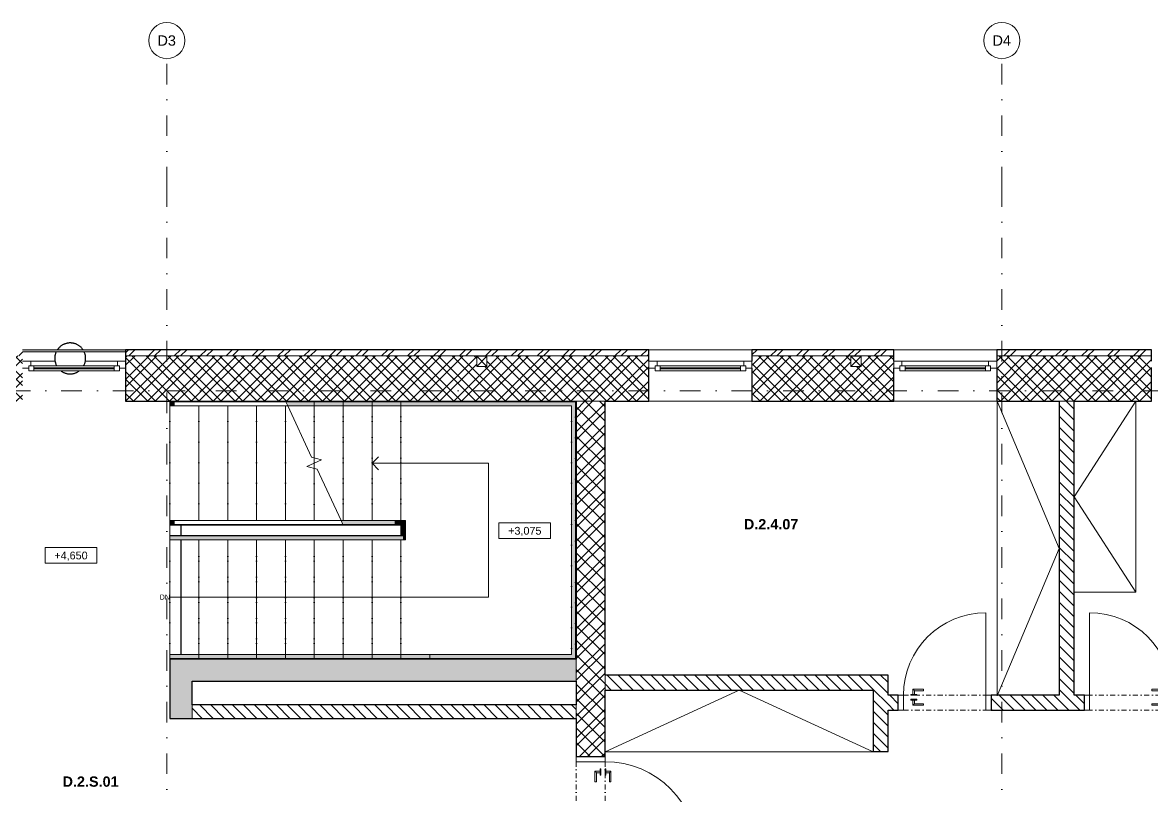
# Model space of a CAD drawing. Header units: millimetres. Extents: x -8379 to 45022, y 54514 to 72403.
# Drawn here: x 6848 to 17798, y 64908 to 72403 of the extents above; entities that cross this region are included whole.
import ezdxf

# ---------------------------------------------------------------- set-up
doc = ezdxf.new("R2010")
doc.units = ezdxf.units.MM
for name, pattern in [('UDL_2NP_D$0$HA_DashDot_10mm-S3mm', [500, 200, -150, 0, -150]), ('UDL_2NP_D$0$HA_DashDot_2_2mm-S0_6mm', [110, 50, -30, 0, -30]), ('UDL_2NP_D$0$HA_DashDot_4mm-S1mm', [200, 100, -50, 0, -50])]:
    doc.linetypes.add(name, pattern=pattern)
for name, color, linetype, lineweight in [('UDL_2NP_D$0$A-AREA-____-IDEN', 252, 'Continuous', 9), ('UDL_2NP_D$0$A-AREA-____-OTLN', 252, 'Continuous', 5), ('UDL_2NP_D$0$A-DOOR-____-MCUT', 252, 'UDL_2NP_D$0$HA_DashDot_2_2mm-S0_6mm', 9), ('UDL_2NP_D$0$A-DOOR-____-OTLN', 252, 'Continuous', 9), ('UDL_2NP_D$0$A-DOOR-FRAM-MCUT', 252, 'Continuous', 9), ('UDL_2NP_D$0$A-FLOR-____-OTLN', 252, 'Continuous', 9), ('UDL_2NP_D$0$A-FLOR-HRAL-MBND', 252, 'UDL_2NP_D$0$HA_DashDot_4mm-S1mm', 9), ('UDL_2NP_D$0$A-FLOR-HRAL-OTLN', 252, 'Continuous', 9), ('UDL_2NP_D$0$A-GENM-____-OTLN', 252, 'Continuous', 9), ('UDL_2NP_D$0$A-GLAZ-____-MCUT', 252, 'Continuous', 5), ('UDL_2NP_D$0$A-GLAZ-____-OTLN', 252, 'Continuous', 5), ('UDL_2NP_D$0$A-WALL-____-MCUT', 252, 'Continuous', 9), ('UDL_2NP_D$0$A-WALL-____-OTLN', 252, 'Continuous', 9), ('UDL_2NP_D$0$A-WALL-____-PATT', 252, 'Continuous', 25), ('UDL_2NP_D$0$G-____-____-DIMS', 252, 'Continuous', 5), ('UDL_2NP_D$0$I-FURN-____-OTLN', 252, 'Continuous', 9), ('UDL_2NP_D$0$I-WALL-____-MCUT', 252, 'Continuous', 25), ('UDL_2NP_D$0$I-WALL-____-OTLN', 252, 'Continuous', 9), ('UDL_2NP_D$0$M-HVAC-DUCT-OTLN', 252, 'Continuous', 9), ('UDL_2NP_D$0$S-GRID-____-IDEN', 252, 'Continuous', 9), ('UDL_2NP_D$0$S-GRID-____-OTLN', 252, 'Continuous', 5), ('UDL_2NP_D$0$S-STRS-____-IDEN', 252, 'Continuous', 5), ('UDL_2NP_D$0$S-STRS-____-MBND', 252, 'UDL_2NP_D$0$HA_DashDot_4mm-S1mm', 9), ('UDL_2NP_D$0$S-STRS-____-OTLN', 252, 'Continuous', 9)]:
    doc.layers.add(name, color=color, linetype=linetype, lineweight=lineweight)
doc.styles.add('UDL_2NP_D$0$Arial', font='arial.ttf', dxfattribs={"height": 50})
doc.styles.add('UDL_2NP_D$0$Arial_1', font='arial.ttf', dxfattribs={"height": 100})
doc.styles.add('UDL_2NP_D$0$Arial_2', font='arial.ttf', dxfattribs={"height": 75})
doc.styles.add('UDL_2NP_D$0$Arial_B', font='arialbd.ttf', dxfattribs={"height": 100})
pattern_1 = [(135, (0, 0), (-53.03301, -53.03301), [])]

# ---------------------------------------------------------------- blocks, each defined once
blk = doc.blocks.new('UDL_2NP_D$0$HA_DR_Single_Swing_Solid - In_900x2100-1513856-UDL_2NP-D')
at = {"layer": 'UDL_2NP_D$0$A-DOOR-____-MCUT'}
for p, q in [((-450, 140), (450, 140)), ((-450, -140), (450, -140))]:
    blk.add_line(p, q, dxfattribs=at)
at = {"layer": 'UDL_2NP_D$0$A-DOOR-____-OTLN', "lineweight": 5}
blk.add_line((450, 1040), (450, 140), dxfattribs=at)
at = {"layer": 'UDL_2NP_D$0$A-DOOR-____-OTLN'}
for p, q in [((-380, 148), (-320, 148)), ((-380, 148), (-380, 140)), ((-320, 140), (-380, 140)), ((-358, 197), (-358, 148)), ((-255, 197), (-358, 197)), ((-343, 148), (-343, 182)), ((-343, 182), (-255, 182)), ((-320, 140), (-320, 148)), ((-255, 197), (-255, 182)), ((-380, 100), (-320, 100)), ((-380, 100), (-380, 92)), ((-320, 92), (-380, 92)), ((-358, 92), (-358, 42)), ((-358, 42), (-255, 42)), ((-343, 57), (-343, 92)), ((-255, 57), (-343, 57)), ((-320, 92), (-320, 100)), ((-255, 57), (-255, 42))]:
    blk.add_line(p, q, dxfattribs=at)
at = {"layer": 'UDL_2NP_D$0$A-DOOR-____-OTLN', "lineweight": 5}
blk.add_arc((450, 140), 900, 90, 180, dxfattribs=at)
at = {"layer": 'UDL_2NP_D$0$A-DOOR-____-OTLN'}
for points in [[(-343, 182), (-343, 182), (-343, 183), (-343, 183), (-343, 183), (-344, 184), (-344, 184), (-345, 185), (-345, 185), (-346, 186), (-347, 187), (-347, 187), (-348, 188), (-348, 188), (-349, 189), (-349, 189), (-350, 190), (-350, 190), (-350, 190), (-351, 191), (-351, 191), (-352, 192), (-352, 192), (-353, 193), (-353, 193), (-354, 194), (-354, 194), (-355, 195), (-355, 195), (-356, 196), (-356, 196), (-357, 197), (-357, 197), (-357, 197), (-358, 197), (-358, 197)], [(-358, 42), (-358, 42), (-357, 43), (-357, 43), (-357, 43), (-356, 44), (-356, 44), (-355, 45), (-355, 45), (-354, 46), (-353, 47), (-353, 47), (-352, 48), (-352, 48), (-351, 49), (-351, 49), (-350, 50), (-350, 50), (-350, 50), (-349, 51), (-349, 51), (-348, 52), (-348, 52), (-347, 53), (-347, 53), (-346, 54), (-346, 54), (-345, 55), (-345, 55), (-344, 56), (-344, 56), (-343, 57), (-343, 57), (-343, 57), (-343, 57), (-343, 57)]]:
    blk.add_open_spline(points, degree=3, knots=[0, 0, 0, 0, 0.083333, 0.125, 0.166667, 0.208333, 0.229167, 0.25, 0.291667, 0.333333, 0.354167, 0.375, 0.395833, 0.416667, 0.4375, 0.458333, 0.479167, 0.5, 0.520833, 0.541667, 0.5625, 0.583333, 0.604167, 0.625, 0.645833, 0.666667, 0.6875, 0.708333, 0.75, 0.770833, 0.791667, 0.833333, 0.875, 0.916667, 1, 1, 1, 1], dxfattribs=at)
at = {"layer": 'UDL_2NP_D$0$A-DOOR-FRAM-MCUT'}
for p, q in [((-500, -140), (-500, 140)), ((-500, 140), (-450, 140)), ((-450, 140), (-450, -140)), ((450, 140), (500, 140)), ((450, -140), (450, 140)), ((500, 140), (500, -140)), ((-450, -140), (-500, -140)), ((500, -140), (450, -140))]:
    blk.add_line(p, q, dxfattribs=at)
blk = doc.blocks.new('UDL_2NP_D$0$HA_WD_SinglePanel - 1000x2400-1388438-UDL_2NP-D')
at = {"layer": 'UDL_2NP_D$0$A-GLAZ-____-MCUT'}
for p, q in [((-420, 170), (-500, 170)), ((-440, 75), (-440, 125)), ((-440, 125), (-390, 125)), ((-420, 125), (-420, 170)), ((-390, 125), (-390, 75)), ((390, 75), (390, 125)), ((390, 125), (440, 125)), ((500, 170), (420, 170)), ((420, 170), (420, 125)), ((440, 125), (440, 75)), ((-500, 100), (-440, 100)), ((-390, 75), (-440, 75)), ((390, 105), (-390, 105)), ((390, 95), (-390, 95)), ((440, 75), (390, 75)), ((440, 100), (500, 100))]:
    blk.add_line(p, q, dxfattribs=at)
at = {"layer": 'UDL_2NP_D$0$A-GLAZ-____-OTLN'}
for p, q in [((440, 125), (-440, 125)), ((-440, 75), (-440, 125)), ((-185, 170), (-420, 170)), ((390, 125), (-390, 125)), ((420, 170), (109, 170)), ((440, 125), (440, 75)), ((-440, 75), (440, 75)), ((390, 75), (-390, 75))]:
    blk.add_line(p, q, dxfattribs=at)
blk = doc.blocks.new('UDL_2NP_D$0$HA_WD_SinglePanel - 1000x1500-1388170-UDL_2NP-D')
at = {"layer": 'UDL_2NP_D$0$A-GLAZ-____-MCUT'}
for p, q in [((-500, 170), (-500, 100)), ((-420, 170), (-500, 170)), ((-440, 75), (-440, 125)), ((-440, 125), (-390, 125)), ((-420, 125), (-420, 170)), ((-390, 125), (-390, 75)), ((390, 75), (390, 125)), ((390, 125), (440, 125)), ((500, 170), (420, 170)), ((420, 170), (420, 125)), ((440, 125), (440, 75)), ((500, 100), (500, 170)), ((-500, 100), (-440, 100)), ((-390, 75), (-440, 75)), ((390, 105), (-390, 105)), ((390, 95), (-390, 95)), ((440, 75), (390, 75)), ((440, 100), (500, 100))]:
    blk.add_line(p, q, dxfattribs=at)
at = {"layer": 'UDL_2NP_D$0$A-GLAZ-____-OTLN'}
for p, q in [((440, 125), (-440, 125)), ((-440, 75), (-440, 125)), ((420, 170), (-420, 170)), ((390, 125), (-390, 125)), ((440, 125), (440, 75)), ((-440, 75), (440, 75)), ((390, 75), (-390, 75))]:
    blk.add_line(p, q, dxfattribs=at)
blk = doc.blocks.new('UDL_2NP_D$0$Top Rail Type - Top Rail_Internal_-1395432-UDL_2NP-D')
at = {"layer": 'UDL_2NP_D$0$A-FLOR-HRAL-OTLN'}
for points in [[(10464, 67535), (10464, 67575), (9937, 67575), (9955, 67535), (9958, 67535)], [(10464, 67535), (10524, 67535), (10564, 67575), (10464, 67575)], [(10564, 67475), (10564, 67575), (10524, 67535), (10524, 67475)], [(10564, 67405), (10564, 67475), (10524, 67475), (10524, 67425), (10544, 67425), (10544, 67405)], [(8278, 67385), (10544, 67385), (10544, 67425), (8278, 67425)], [(10564, 67385), (10564, 67405), (10544, 67405), (10544, 67385)]]:
    blk.add_hatch(color=256, dxfattribs=at).paths.add_polyline_path(points)
for p, q in [((9937, 67575), (10464, 67575)), ((10464, 67535), (10464, 67575)), ((10464, 67575), (10564, 67575)), ((10564, 67575), (10564, 67475)), ((10464, 67535), (9955, 67535)), ((10524, 67535), (10464, 67535)), ((10524, 67475), (10524, 67535)), ((10524, 67425), (10524, 67475)), ((10564, 67475), (10564, 67405)), ((8278, 67385), (8278, 67425)), ((8278, 67425), (10544, 67425)), ((10544, 67385), (8278, 67385)), ((10564, 67405), (10543, 67405)), ((10543, 67385), (10564, 67385)), ((10544, 67425), (10544, 67385)), ((10564, 67385), (10564, 67405))]:
    blk.add_line(p, q, dxfattribs=at)
blk = doc.blocks.new('UDL_2NP_D$0$Top Rail Type - Top Rail_Internal_-V1-UDL_2NP-D')
at = {"layer": 'UDL_2NP_D$0$A-FLOR-HRAL-OTLN'}
for p, q in [((9937, 67575), (10464, 67575)), ((10464, 67575), (10564, 67575)), ((10564, 67575), (10564, 67405)), ((9955, 67535), (10464, 67535)), ((10464, 67535), (10524, 67535)), ((10524, 67535), (10524, 67425)), ((8278, 67385), (8278, 67425)), ((10524, 67425), (8278, 67425)), ((10544, 67385), (8278, 67385))]:
    blk.add_line(p, q, dxfattribs=at)
blk = doc.blocks.new('UDL_2NP_D$0$Top Rail Type - Top Rail_Internal_-1395449-UDL_2NP-D')
at = {"layer": 'UDL_2NP_D$0$A-FLOR-HRAL-OTLN'}
for points in [[(9607, 68685), (10518, 68685), (10518, 68725), (9401, 68725), (9420, 68685)], [(10518, 68685), (12173, 68685), (12213, 68725), (10518, 68725)], [(12213, 66235), (12213, 68725), (12173, 68685), (12173, 66275)], [(8278, 66235), (10518, 66235), (10518, 66275), (8278, 66275)], [(10518, 66235), (10798, 66235), (10798, 66275), (10518, 66275)], [(10798, 66235), (12213, 66235), (12173, 66275), (10798, 66275)]]:
    blk.add_hatch(color=256, dxfattribs=at).paths.add_polyline_path(points)
for p, q in [((9401, 68725), (10518, 68725)), ((10518, 68685), (9420, 68685)), ((10518, 68685), (10518, 68725)), ((10518, 68725), (12213, 68725)), ((12173, 68685), (10518, 68685)), ((12173, 66275), (12173, 68685)), ((12213, 68725), (12213, 66235)), ((8278, 66235), (8278, 66275)), ((8278, 66275), (10518, 66275)), ((10518, 66275), (10798, 66275)), ((10798, 66275), (12173, 66275)), ((10798, 66275), (10798, 66235)), ((10518, 66235), (8278, 66235)), ((10798, 66235), (10518, 66235)), ((12213, 66235), (10798, 66235))]:
    blk.add_line(p, q, dxfattribs=at)
blk = doc.blocks.new('UDL_2NP_D$0$Top Rail Type - Top Rail_Internal_-V2-UDL_2NP-D')
at = {"layer": 'UDL_2NP_D$0$A-FLOR-HRAL-OTLN'}
for p, q in [((9401, 68725), (10518, 68725)), ((9420, 68685), (10518, 68685)), ((10518, 68725), (12213, 68725)), ((10518, 68685), (12173, 68685)), ((12173, 68685), (12173, 66275)), ((12213, 68725), (12213, 66235)), ((8278, 66235), (8278, 66275)), ((10798, 66275), (8278, 66275)), ((12173, 66275), (10798, 66275)), ((10798, 66235), (8278, 66235)), ((12213, 66235), (10798, 66235))]:
    blk.add_line(p, q, dxfattribs=at)
blk = doc.blocks.new('UDL_2NP_D$0$Top Rail Type - Top Rail_Internal_-1395520-UDL_2NP-D')
at = {"layer": 'UDL_2NP_D$0$A-FLOR-HRAL-OTLN'}
blk.add_hatch(color=256, dxfattribs=at).paths.add_polyline_path([(8318, 67535), (8318, 67575), (8278, 67575), (8278, 67535)])
for p, q in [((8278, 67535), (8278, 67575)), ((8278, 67575), (8318, 67575)), ((8318, 67575), (8318, 67535)), ((8318, 67535), (8278, 67535))]:
    blk.add_line(p, q, dxfattribs=at)
blk = doc.blocks.new('UDL_2NP_D$0$Top Rail Type - Top Rail_Internal_-V3-UDL_2NP-D')
at = {"layer": 'UDL_2NP_D$0$A-FLOR-HRAL-MBND'}
for p, q in [((9937, 67575), (10464, 67575)), ((10464, 67575), (10564, 67575)), ((10564, 67575), (10564, 67385)), ((9955, 67535), (10464, 67535)), ((10464, 67535), (10524, 67535)), ((10524, 67535), (10524, 67425)), ((8278, 67385), (8278, 67425)), ((10524, 67425), (8278, 67425)), ((10564, 67385), (8278, 67385))]:
    blk.add_line(p, q, dxfattribs=at)
at = {"layer": 'UDL_2NP_D$0$A-FLOR-HRAL-OTLN'}
for p, q in [((8278, 67575), (8278, 67535)), ((8278, 67575), (9937, 67575)), ((9955, 67535), (9937, 67575)), ((8278, 67535), (9955, 67535))]:
    blk.add_line(p, q, dxfattribs=at)
blk = doc.blocks.new('UDL_2NP_D$0$Top Rail Type - Top Rail_Internal_-1395537-UDL_2NP-D')
at = {"layer": 'UDL_2NP_D$0$A-FLOR-HRAL-OTLN'}
blk.add_hatch(color=256, dxfattribs=at).paths.add_polyline_path([(8278, 68685), (8318, 68685), (8318, 68725), (8278, 68725)])
for p, q in [((8278, 68685), (8278, 68725)), ((8278, 68725), (8318, 68725)), ((8318, 68685), (8278, 68685)), ((8318, 68725), (8318, 68685))]:
    blk.add_line(p, q, dxfattribs=at)
blk = doc.blocks.new('UDL_2NP_D$0$Top Rail Type - Top Rail_Internal_-V4-UDL_2NP-D')
at = {"layer": 'UDL_2NP_D$0$A-FLOR-HRAL-MBND'}
for p, q in [((9401, 68725), (10518, 68725)), ((9420, 68685), (10518, 68685)), ((10518, 68725), (12213, 68725)), ((10518, 68685), (12173, 68685)), ((12173, 68685), (12173, 66275)), ((12213, 68725), (12213, 66235)), ((8278, 66235), (8278, 66275)), ((10798, 66275), (8278, 66275)), ((12173, 66275), (10798, 66275)), ((10798, 66235), (8278, 66235)), ((12213, 66235), (10798, 66235))]:
    blk.add_line(p, q, dxfattribs=at)
at = {"layer": 'UDL_2NP_D$0$A-FLOR-HRAL-OTLN'}
for p, q in [((8278, 68725), (8278, 68685)), ((8278, 68725), (9401, 68725)), ((8278, 68685), (9420, 68685)), ((9420, 68685), (9401, 68725))]:
    blk.add_line(p, q, dxfattribs=at)
blk = doc.blocks.new('UDL_2NP_D$0$NAB_Šatní_skříň_ADNS - 600x2000xšířka-1462311-UDL_2NP-D')
at = {"layer": 'UDL_2NP_D$0$I-FURN-____-OTLN'}
for p, q in [((0, 600), (925, 0)), ((1850, 600), (0, 600)), ((925, 0), (1850, 600)), ((1850, 0), (1850, 600))]:
    blk.add_line(p, q, dxfattribs=at)
blk = doc.blocks.new('UDL_2NP_D$0$NAB_Šatní_skříň_ADNS - 600x2000xšířka-1537591-UDL_2NP-D')
at = {"layer": 'UDL_2NP_D$0$I-FURN-____-OTLN'}
for p, q in [((0, -600), (1427.5, 0)), ((1427.5, 0), (2855, -600)), ((2850, -600), (0, -600))]:
    blk.add_line(p, q, dxfattribs=at)
blk = doc.blocks.new('UDL_2NP_D$0$NAB_Šatní_skříň_ADNS - 600x2000xšířka-1514418-UDL_2NP-D')
at = {"layer": 'UDL_2NP_D$0$I-FURN-____-OTLN'}
for p, q in [((0, -600), (1300, 0)), ((1300, 0), (2600, -600)), ((2600, -600), (0, -600)), ((2600, -595), (2600, -600))]:
    blk.add_line(p, q, dxfattribs=at)
blk = doc.blocks.new('UDL_2NP_D$0$HA_DR_Single_Swing_Solid - In_800x2100-1517353-UDL_2NP-D')
at = {"layer": 'UDL_2NP_D$0$A-DOOR-____-MCUT'}
for p, q in [((-400, 72), (400, 72)), ((-400, -72), (400, -72))]:
    blk.add_line(p, q, dxfattribs=at)
at = {"layer": 'UDL_2NP_D$0$A-DOOR-____-OTLN', "lineweight": 5}
blk.add_line((400, 873), (400, 72), dxfattribs=at)
at = {"layer": 'UDL_2NP_D$0$A-DOOR-____-OTLN'}
for p, q in [((-308, 130), (-308, 80)), ((-205, 130), (-308, 130)), ((-293, 80), (-293, 115)), ((-293, 115), (-205, 115)), ((-205, 130), (-205, 115)), ((-330, 80), (-270, 80)), ((-330, 80), (-330, 72)), ((-270, 72), (-330, 72)), ((-330, 33), (-270, 33)), ((-330, 33), (-330, 24)), ((-270, 24), (-330, 24)), ((-308, 24), (-308, -25)), ((-293, -10), (-293, 24)), ((-270, 72), (-270, 80)), ((-270, 24), (-270, 33)), ((-308, -25), (-205, -25)), ((-205, -10), (-293, -10)), ((-205, -10), (-205, -25))]:
    blk.add_line(p, q, dxfattribs=at)
at = {"layer": 'UDL_2NP_D$0$A-DOOR-____-OTLN', "lineweight": 5}
blk.add_arc((400, 72), 800, 90, 180, dxfattribs=at)
at = {"layer": 'UDL_2NP_D$0$A-DOOR-____-OTLN'}
for points in [[(-293, 115), (-293, 115), (-293, 115), (-293, 116), (-293, 116), (-294, 116), (-294, 117), (-295, 117), (-295, 118), (-296, 119), (-297, 119), (-297, 120), (-298, 120), (-298, 121), (-299, 121), (-299, 122), (-300, 122), (-300, 123), (-300, 123), (-301, 123), (-301, 124), (-302, 124), (-302, 125), (-303, 125), (-303, 126), (-304, 126), (-304, 127), (-305, 127), (-305, 128), (-306, 128), (-306, 129), (-307, 129), (-307, 129), (-307, 130), (-308, 130), (-308, 130)], [(-308, -25), (-308, -25), (-307, -25), (-307, -24), (-307, -24), (-306, -24), (-306, -23), (-305, -23), (-305, -22), (-304, -21), (-303, -21), (-303, -20), (-302, -20), (-302, -19), (-301, -19), (-301, -18), (-300, -18), (-300, -17), (-300, -17), (-299, -17), (-299, -16), (-298, -16), (-298, -15), (-297, -15), (-297, -14), (-296, -14), (-296, -13), (-295, -13), (-295, -12), (-294, -12), (-294, -11), (-293, -11), (-293, -11), (-293, -10), (-293, -10), (-293, -10)]]:
    blk.add_open_spline(points, degree=3, knots=[0, 0, 0, 0, 0.083333, 0.125, 0.166667, 0.208333, 0.229167, 0.25, 0.291667, 0.333333, 0.354167, 0.375, 0.395833, 0.416667, 0.4375, 0.458333, 0.479167, 0.5, 0.520833, 0.541667, 0.5625, 0.583333, 0.604167, 0.625, 0.645833, 0.666667, 0.6875, 0.708333, 0.75, 0.770833, 0.791667, 0.833333, 0.875, 0.916667, 1, 1, 1, 1], dxfattribs=at)
at = {"layer": 'UDL_2NP_D$0$A-DOOR-FRAM-MCUT'}
for p, q in [((-450, -72), (-450, 72)), ((-450, 72), (-400, 72)), ((-400, 72), (-400, -72)), ((400, 72), (450, 72)), ((400, -72), (400, 72)), ((450, 72), (450, -72)), ((-400, -72), (-450, -72)), ((450, -72), (400, -72))]:
    blk.add_line(p, q, dxfattribs=at)
blk = doc.blocks.new('UDL_2NP_D$0$HA_DR_Single_Swing_Solid - In_800x2100-1516474-UDL_2NP-D')
at = {"layer": 'UDL_2NP_D$0$A-DOOR-____-MCUT'}
for p, q in [((-400, 72), (400, 72)), ((-400, -73), (400, -73))]:
    blk.add_line(p, q, dxfattribs=at)
at = {"layer": 'UDL_2NP_D$0$A-DOOR-____-OTLN'}
for p, q in [((-308, 25), (-308, -25)), ((-205, 25), (-308, 25)), ((-293, -25), (-293, 10)), ((-293, 10), (-205, 10)), ((-205, 25), (-205, 10)), ((-330, -25), (-270, -25)), ((-330, -25), (-330, -33)), ((-270, -33), (-330, -33)), ((-330, -73), (-270, -73)), ((-330, -73), (-330, -81)), ((-270, -81), (-330, -81)), ((-308, -81), (-308, -130)), ((-293, -115), (-293, -81)), ((-270, -33), (-270, -25)), ((-270, -81), (-270, -73)), ((-308, -130), (-205, -130)), ((-205, -115), (-293, -115)), ((-205, -115), (-205, -130))]:
    blk.add_line(p, q, dxfattribs=at)
at = {"layer": 'UDL_2NP_D$0$A-DOOR-____-OTLN', "lineweight": 5}
blk.add_line((400, -873), (400, -73), dxfattribs=at)
blk.add_arc((400, -73), 800, 180, 270, dxfattribs=at)
at = {"layer": 'UDL_2NP_D$0$A-DOOR-____-OTLN'}
for points in [[(-293, 10), (-293, 10), (-293, 10), (-293, 11), (-293, 11), (-294, 11), (-294, 12), (-295, 12), (-295, 13), (-296, 14), (-297, 14), (-297, 15), (-298, 15), (-298, 16), (-299, 16), (-299, 17), (-300, 17), (-300, 18), (-300, 18), (-301, 18), (-301, 19), (-302, 19), (-302, 20), (-303, 20), (-303, 21), (-304, 21), (-304, 22), (-305, 22), (-305, 23), (-306, 23), (-306, 24), (-307, 24), (-307, 24), (-307, 25), (-308, 25), (-308, 25)], [(-308, -130), (-308, -130), (-307, -130), (-307, -129), (-307, -129), (-306, -129), (-306, -128), (-305, -128), (-305, -127), (-304, -126), (-303, -126), (-303, -125), (-302, -125), (-302, -124), (-301, -124), (-301, -123), (-300, -123), (-300, -122), (-300, -122), (-299, -122), (-299, -121), (-298, -121), (-298, -120), (-297, -120), (-297, -119), (-296, -119), (-296, -118), (-295, -118), (-295, -117), (-294, -117), (-294, -116), (-293, -116), (-293, -116), (-293, -115), (-293, -115), (-293, -115)]]:
    blk.add_open_spline(points, degree=3, knots=[0, 0, 0, 0, 0.083333, 0.125, 0.166667, 0.208333, 0.229167, 0.25, 0.291667, 0.333333, 0.354167, 0.375, 0.395833, 0.416667, 0.4375, 0.458333, 0.479167, 0.5, 0.520833, 0.541667, 0.5625, 0.583333, 0.604167, 0.625, 0.645833, 0.666667, 0.6875, 0.708333, 0.75, 0.770833, 0.791667, 0.833333, 0.875, 0.916667, 1, 1, 1, 1], dxfattribs=at)
at = {"layer": 'UDL_2NP_D$0$A-DOOR-FRAM-MCUT'}
for p, q in [((-400, 72), (-450, 72)), ((-450, 72), (-450, -73)), ((-400, -73), (-400, 72)), ((450, 72), (400, 72)), ((400, 72), (400, -73)), ((450, -73), (450, 72)), ((-450, -73), (-400, -73)), ((400, -73), (450, -73))]:
    blk.add_line(p, q, dxfattribs=at)
blk = doc.blocks.new('UDL_2NP_D$0$Railing - Railing-1601524-UDL_2NP-D')
at = {"layer": 'UDL_2NP_D$0$A-FLOR-HRAL-OTLN'}
blk.add_hatch(color=256, dxfattribs=at).paths.add_polyline_path([(7848, 69210), (7848, 69230), (6848, 69230), (6848, 69210), (7542, 69210)])
for p, q in [((7848, 69230), (6848, 69230)), ((6848, 69210), (7848, 69210))]:
    blk.add_line(p, q, dxfattribs=at)
blk = doc.blocks.new('UDL_2NP_D$0$HA_GM_ProductsPlaceholder - LP31 -Prosklené zábradlí-1609811-UDL_2NP-D')
at = {"layer": 'UDL_2NP_D$0$A-GENM-____-OTLN', "lineweight": 25, "flags": 128}
for points in [[(125, 83), (124, 85), (120, 90), (117, 94), (113, 99), (109, 103), (105, 108), (100, 112), (96, 116), (91, 119), (86, 123), (81, 126), (76, 129), (71, 132), (65, 135), (60, 138), (54, 140), (49, 142), (43, 144), (37, 145), (31, 147), (25, 148), (20, 149), (14, 149), (8, 150), (2, 150), (-4, 150), (-10, 150), (-16, 149), (-22, 148), (-28, 147), (-34, 146), (-40, 145), (-46, 143), (-51, 141), (-57, 139), (-62, 136), (-68, 134), (-73, 131), (-78, 128), (-83, 125), (-88, 121), (-93, 118), (-98, 114), (-102, 110), (-106, 106), (-111, 101), (-115, 97), (-118, 92), (-122, 87), (-125, 83)], [(-136, 63), (-137, 61), (-139, 56), (-141, 50), (-143, 45), (-145, 39), (-146, 33), (-148, 27), (-148, 21), (-149, 15), (-150, 9), (-150, 3), (-150, 0)], [(-150, 0), (-150, -6), (-150, -12), (-149, -18), (-148, -24), (-147, -30), (-146, -36), (-144, -41), (-142, -47), (-140, -53), (-138, -58), (-136, -64), (-133, -69), (-132, -72)], [(132, -72), (134, -67), (137, -61), (139, -56), (141, -50), (143, -45), (145, -39), (146, -33), (148, -27), (148, -21), (149, -15), (150, -9), (150, -3), (150, 0)], [(150, 0), (150, 6), (150, 12), (149, 18), (148, 24), (147, 30), (146, 36), (144, 41), (142, 47), (140, 53), (138, 58), (136, 63)], [(-88, -122), (-86, -123), (-81, -126), (-76, -129), (-71, -132), (-65, -135), (-60, -138), (-54, -140), (-49, -142), (-43, -144), (-37, -145), (-31, -147), (-25, -148), (-20, -149), (-14, -149), (-8, -150), (-2, -150), (4, -150), (10, -150), (16, -149), (22, -148), (28, -147), (34, -146), (40, -145), (46, -143), (51, -141), (57, -139), (62, -136), (68, -134), (73, -131), (78, -128), (83, -125), (88, -122)]]:
    blk.add_lwpolyline(points, dxfattribs=at)
blk = doc.blocks.new('UDL_2NP_D$0$Grid - Radius 3_5mm-353793-UDL_2NP-D')
at = {"layer": 'UDL_2NP_D$0$S-GRID-____-IDEN'}
blk.add_circle((0, 0), 3.5, dxfattribs=at)
blk = doc.blocks.new('UDL_2NP_D$0$Spot Elevations - Generic-448778-UDL_2NP-D')
at = {"layer": 'UDL_2NP_D$0$G-____-____-DIMS', "lineweight": 9}
for p, q in [((-5, 0), (-5, 3)), ((-5, 3), (5, 3)), ((5, 3), (5, 0)), ((5, 0), (-5, 0))]:
    blk.add_line(p, q, dxfattribs=at)
blk = doc.blocks.new('UDL_2NP_D')
at = {"layer": 'UDL_2NP_D$0$A-WALL-____-PATT', "lineweight": 5}
h = blk.add_hatch(dxfattribs=at)
h.set_pattern_fill('FP_4', color=256, style=0, pattern_type=2)
h.set_pattern_definition([(45, (0, 0), (-125.7236, 125.7236), []), (45, (0, 190.5), (-125.7236, 125.7236), [])])
h.paths.add_polyline_path([(-2152, 69170), (-2152, 69230), (-5742, 69230), (-5742, 69170)])
h.paths.add_polyline_path([(-1152, 69170), (223, 69170), (223, 69230), (-1152, 69230)])
h.paths.add_polyline_path([(6848, 69170), (6848, 69230), (3598, 69230), (3598, 69170), (5681, 69170)])
h.paths.add_polyline_path([(1223, 69170), (2598, 69170), (2598, 69230), (1223, 69230)])
h.paths.add_polyline_path([(12923, 69170), (12923, 69230), (7848, 69230), (7848, 69170), (8162, 69170)])
h.paths.add_polyline_path([(13923, 69170), (15298, 69170), (15298, 69230), (13923, 69230)])
h.paths.add_polyline_path([(17798, 69170), (17798, 69230), (16298, 69230), (16298, 69170)])
h.paths.add_polyline_path([(22238, 69170), (22298, 69170), (22298, 69230), (18798, 69230), (18798, 69170)])
h = blk.add_hatch(dxfattribs=at)
h.set_pattern_fill('FP_2', color=256, style=0, pattern_type=2)
h.set_pattern_definition([(45, (0, 0), (-106.06602, 106.06602), []), (45, (75, 0), (-106.06602, 106.06602), []), (315, (0, 0), (106.06602, 106.06602), []), (315, (75, 0), (106.06602, 106.06602), [])])
h.paths.add_polyline_path([(-2152, 68730), (-2152, 69170), (-5742, 69170), (-5742, 68730), (-5302, 68730)])
h.paths.add_polyline_path([(2598, 68730), (2598, 69170), (1223, 69170), (1223, 68730)])
h.paths.add_polyline_path([(-407, 68730), (223, 68730), (223, 69170), (-1152, 69170), (-1152, 68730), (-552, 68730)])
h.paths.add_polyline_path([(7848, 68730), (12923, 68730), (12923, 69170), (7848, 69170), (7848, 68825)])
h.paths.add_polyline_path([(6848, 68730), (6848, 69170), (3598, 69170), (3598, 68730), (4148, 68730)])
h.paths.add_polyline_path([(20569, 68730), (22238, 68730), (22238, 69170), (18798, 69170), (18798, 68730)])
h.paths.add_polyline_path([(15298, 68730), (15298, 69170), (13923, 69170), (13923, 68730)])
h.paths.add_polyline_path([(17798, 68730), (17798, 69170), (16298, 69170), (16298, 68730), (17048, 68730)])
h.paths.add_polyline_path([(21698, 69067), (21698, 69167), (21798, 69167), (21798, 69067)])
h.paths.add_polyline_path([(14883, 69067), (14883, 69167), (14983, 69167), (14983, 69067), (14977, 69067)])
h.paths.add_polyline_path([(11353, 69067), (11253, 69067), (11253, 69167), (11353, 69167), (11353, 69120)])
h.paths.add_polyline_path([(1473, 69067), (1473, 69167), (1573, 69167), (1573, 69067)])
h.paths.add_polyline_path([(-4952, 69067), (-5052, 69067), (-5052, 69167), (-4952, 69167), (-4952, 69120)])
h = blk.add_hatch(dxfattribs=at)
h.set_pattern_fill('FP_1', color=256, style=0, pattern_type=2)
h.set_pattern_definition([(45, (0, 0), (-106.06602, 106.06602), []), (45, (75, 0), (-106.06602, 106.06602), []), (315, (0, 0), (70.71068, 70.71068), [])])
h.paths.add_polyline_path([(12498, 64185), (12498, 64285), (12218, 64285), (12218, 64185)])
h.paths.add_polyline_path([(12498, 65285), (12498, 68730), (12218, 68730), (12218, 65285)])
h = blk.add_hatch(dxfattribs=at)
h.set_pattern_fill('FP_3', color=256, style=0, pattern_type=2)
h.set_pattern_definition(pattern_1)
h.paths.add_polyline_path([(16903, 65880), (17048, 65880), (17048, 68730), (16903, 68730), (16903, 66142)])
at = {"layer": 'UDL_2NP_D$0$A-WALL-____-PATT', "lineweight": 9}
for points in [[(8278, 66015), (12218, 66015), (12218, 66230), (8278, 66230), (8278, 66142)], [(8493, 65655), (8493, 66015), (8278, 66015), (8278, 65655)]]:
    blk.add_hatch(color=256, dxfattribs=at).paths.add_polyline_path(points)
at = {"layer": 'UDL_2NP_D$0$A-WALL-____-PATT', "lineweight": 5}
h = blk.add_hatch(dxfattribs=at)
h.set_pattern_fill('FP_3', color=256, style=0, pattern_type=2)
h.set_pattern_definition(pattern_1)
h.paths.add_polyline_path([(15098, 65930), (15098, 66075), (12498, 66075), (12498, 65930), (14986, 65930)])
h = blk.add_hatch(dxfattribs=at)
h.set_pattern_fill('FP_3', color=256, style=0, pattern_type=2)
h.set_pattern_definition(pattern_1)
h.paths.add_polyline_path([(15243, 65335), (15243, 66075), (15098, 66075), (15098, 65335)])
h = blk.add_hatch(dxfattribs=at)
h.set_pattern_fill('FP_3', color=256, style=0, pattern_type=2)
h.set_pattern_definition(pattern_1)
h.paths.add_polyline_path([(21798, 65735), (21798, 65880), (18048, 65880), (18048, 65735), (20569, 65735)])
h.paths.add_polyline_path([(15296, 65735), (15343, 65735), (15343, 65880), (15243, 65880), (15243, 65735)])
h.paths.add_polyline_path([(16243, 65735), (17148, 65735), (17148, 65880), (16243, 65880)])
h = blk.add_hatch(dxfattribs=at)
h.set_pattern_fill('FP_3', color=256, style=0, pattern_type=2)
h.set_pattern_definition(pattern_1)
h.paths.add_polyline_path([(11884, 65655), (12218, 65655), (12218, 65785), (8493, 65785), (8493, 65655), (10644, 65655)])
at = {"layer": 'UDL_2NP_D$0$A-AREA-____-OTLN', "lineweight": 25}
for p, q in [((8386, 67425), (8386, 67530)), ((8386, 66275), (8386, 67385)), ((8386, 66230), (8386, 66235))]:
    blk.add_line(p, q, dxfattribs=at)
at = {"layer": 'UDL_2NP_D$0$A-FLOR-____-OTLN'}
for p, q in [((8278, 67425), (8278, 67530)), ((8278, 66275), (8278, 67385)), ((8278, 66230), (8278, 66235))]:
    blk.add_line(p, q, dxfattribs=at)
at = {"layer": 'UDL_2NP_D$0$A-WALL-____-MCUT', "lineweight": 25}
for p, q in [((7848, 69170), (7848, 68730)), ((12923, 69120), (12923, 69170)), ((13923, 69170), (13923, 69120)), ((15298, 69120), (15298, 69170)), ((16298, 69170), (16298, 69120)), ((17798, 69120), (17798, 69170)), ((12923, 68730), (12923, 69050)), ((13923, 69050), (13923, 68730)), ((15298, 68730), (15298, 69050)), ((16298, 69050), (16298, 68730)), ((17798, 68730), (17798, 69050)), ((7848, 68730), (12218, 68730)), ((12498, 68730), (12923, 68730)), ((13923, 68730), (15298, 68730)), ((16298, 68730), (16903, 68730)), ((17048, 68730), (17798, 68730))]:
    blk.add_line(p, q, dxfattribs=at)
at = {"layer": 'UDL_2NP_D$0$A-WALL-____-MCUT'}
for p, q in [((12923, 69170), (7848, 69170)), ((15298, 69170), (13923, 69170)), ((17798, 69170), (16298, 69170)), ((12218, 68730), (12498, 68730)), ((17048, 68730), (16903, 68730)), ((12218, 66015), (12218, 66230)), ((12498, 66075), (12498, 65930)), ((8493, 65785), (8493, 65655)), ((12218, 65655), (12218, 65785))]:
    blk.add_line(p, q, dxfattribs=at)
at = {"layer": 'UDL_2NP_D$0$A-WALL-____-OTLN'}
for p, q in [((13923, 68730), (12923, 68730)), ((16298, 68730), (15298, 68730))]:
    blk.add_line(p, q, dxfattribs=at)
at = {"layer": 'UDL_2NP_D$0$I-WALL-____-MCUT'}
for p, q in [((12923, 69230), (7848, 69230)), ((7848, 69230), (7848, 69170)), ((12923, 69170), (12923, 69230)), ((15298, 69230), (13923, 69230)), ((13923, 69230), (13923, 69170)), ((15298, 69170), (15298, 69230)), ((17798, 69230), (16298, 69230)), ((16298, 69230), (16298, 69170)), ((17798, 69170), (17798, 69230)), ((12218, 68730), (12218, 66230)), ((12498, 66075), (12498, 68730)), ((16903, 68730), (16903, 65880)), ((17048, 65880), (17048, 68730)), ((12218, 66230), (8278, 66230)), ((8278, 66230), (8278, 65655)), ((15243, 66075), (12498, 66075)), ((15243, 65880), (15243, 66075)), ((8493, 66015), (12218, 66015)), ((8493, 65785), (8493, 66015)), ((12218, 66015), (12218, 65785)), ((12498, 65285), (12498, 65930)), ((12498, 65930), (15098, 65930)), ((15098, 65930), (15098, 65335)), ((15343, 65880), (15243, 65880)), ((15343, 65735), (15343, 65880)), ((16903, 65880), (16243, 65880)), ((16243, 65880), (16243, 65735)), ((17148, 65880), (17048, 65880)), ((17148, 65735), (17148, 65880)), ((12218, 65785), (8493, 65785)), ((15243, 65335), (15243, 65735)), ((15243, 65735), (15343, 65735)), ((16243, 65735), (17148, 65735)), ((8278, 65655), (12218, 65655)), ((12218, 65655), (12218, 65285)), ((12218, 65285), (12498, 65285)), ((15098, 65335), (15243, 65335))]:
    blk.add_line(p, q, dxfattribs=at)
at = {"layer": 'UDL_2NP_D$0$I-WALL-____-OTLN'}
for p, q in [((12923, 69230), (13923, 69230)), ((15298, 69230), (16298, 69230))]:
    blk.add_line(p, q, dxfattribs=at)
at = {"layer": 'UDL_2NP_D$0$M-HVAC-DUCT-OTLN', "lineweight": 5}
for p, q in [((11253, 69167), (11353, 69067)), ((11253, 69067), (11353, 69167)), ((11253, 69167), (11353, 69167)), ((11253, 69067), (11253, 69167)), ((11353, 69167), (11353, 69067)), ((14883, 69167), (14983, 69067)), ((14883, 69067), (14983, 69167)), ((14883, 69167), (14983, 69167)), ((14883, 69067), (14883, 69167)), ((14983, 69167), (14983, 69067)), ((11353, 69067), (11253, 69067)), ((14983, 69067), (14883, 69067))]:
    blk.add_line(p, q, dxfattribs=at)
at = {"layer": 'UDL_2NP_D$0$S-GRID-____-OTLN', "linetype": 'UDL_2NP_D$0$HA_DashDot_10mm-S3mm', "lineweight": 9}
for p, q in [((8248, 70803), (8248, 72053)), ((16348, 70803), (16348, 72053)), ((8248, 56114), (8248, 70803)), ((16348, 56114), (16348, 70803)), ((-6779, 68830), (23104, 68830))]:
    blk.add_line(p, q, dxfattribs=at)
at = {"layer": 'UDL_2NP_D$0$S-STRS-____-MBND', "linetype": 'Continuous', "lineweight": 5}
for p, q in [((9401, 68725), (9398, 68730)), ((9652, 68187), (9420, 68685)), ((9607, 68097), (9749, 68163)), ((9749, 68163), (9652, 68187)), ((9705, 68073), (9607, 68097)), ((9937, 67575), (9705, 68073)), ((9958, 67530), (9955, 67535))]:
    blk.add_line(p, q, dxfattribs=at)
at = {"layer": 'UDL_2NP_D$0$S-STRS-____-MBND'}
for p, q in [((9678, 68730), (9678, 68180)), ((9678, 68730), (9678, 68180)), ((9918, 68730), (10518, 68730)), ((9958, 68730), (9958, 67530)), ((9958, 68730), (9958, 67530)), ((10238, 68730), (10238, 67530)), ((10238, 68730), (10238, 67530)), ((12218, 68730), (10518, 68730)), ((10518, 68730), (10518, 67530)), ((10518, 68730), (10518, 67530)), ((12218, 66230), (12218, 68730)), ((9678, 68130), (9678, 68080)), ((9678, 68130), (9678, 68080)), ((9958, 67530), (10518, 67530)), ((10518, 67530), (10518, 67430)), ((8278, 66230), (8278, 67430)), ((10518, 67430), (8278, 67430)), ((8558, 66230), (8558, 67430)), ((8558, 66230), (8558, 67430)), ((8838, 66230), (8838, 67430)), ((8838, 66230), (8838, 67430)), ((9118, 66230), (9118, 67430)), ((9118, 66230), (9118, 67430)), ((9398, 66230), (9398, 67430)), ((9398, 66230), (9398, 67430)), ((9678, 66230), (9678, 67430)), ((9678, 66230), (9678, 67430)), ((9958, 66230), (9958, 67430)), ((9958, 66230), (9958, 67430)), ((10238, 66230), (10238, 67430)), ((10238, 66230), (10238, 67430)), ((10518, 66230), (10518, 67430)), ((10518, 66230), (10518, 67430)), ((10518, 66230), (8278, 66230)), ((10518, 66230), (12218, 66230))]:
    blk.add_line(p, q, dxfattribs=at)
at = {"layer": 'UDL_2NP_D$0$S-STRS-____-OTLN'}
for p, q in [((8278, 68730), (8278, 68725)), ((8278, 68685), (8278, 67575)), ((8558, 68730), (8558, 68725)), ((8558, 68685), (8558, 67575)), ((8838, 68730), (8838, 68725)), ((8838, 68685), (8838, 67575)), ((9118, 68730), (9118, 68725)), ((9118, 68685), (9118, 67575)), ((9398, 68730), (9398, 68725)), ((9398, 68685), (9398, 67575)), ((9678, 68730), (9678, 68725)), ((9678, 68685), (9678, 68180)), ((9958, 68730), (9958, 68725)), ((9958, 68685), (9958, 67575)), ((10238, 68730), (10238, 68725)), ((10238, 68685), (10238, 67575)), ((10518, 68730), (10518, 68725)), ((10518, 68685), (10518, 67575)), ((9678, 68180), (9678, 68130)), ((9678, 68130), (9678, 68080)), ((9678, 68080), (9678, 67575)), ((8278, 67535), (8278, 67530)), ((8278, 67530), (8558, 67530)), ((8558, 67535), (8558, 67530)), ((8558, 67530), (8838, 67530)), ((8838, 67535), (8838, 67530)), ((8838, 67530), (9118, 67530)), ((9118, 67535), (9118, 67530)), ((9118, 67530), (9398, 67530)), ((9398, 67535), (9398, 67530)), ((9398, 67530), (9678, 67530)), ((9678, 67535), (9678, 67530)), ((9678, 67530), (9958, 67530)), ((9958, 67535), (9958, 67530)), ((9958, 67530), (10238, 67530)), ((10238, 67535), (10238, 67530)), ((10238, 67530), (10518, 67530)), ((10518, 67535), (10518, 67530)), ((10518, 67530), (10518, 67430)), ((8278, 67425), (8278, 67430)), ((8558, 67430), (8278, 67430)), ((8278, 66275), (8278, 67385)), ((8838, 67430), (8558, 67430)), ((8558, 67425), (8558, 67430)), ((8558, 66275), (8558, 67385)), ((9118, 67430), (8838, 67430)), ((8838, 67425), (8838, 67430)), ((8838, 66275), (8838, 67385)), ((9398, 67430), (9118, 67430)), ((9118, 67425), (9118, 67430)), ((9118, 66275), (9118, 67385)), ((9678, 67430), (9398, 67430)), ((9398, 67425), (9398, 67430)), ((9398, 66275), (9398, 67385)), ((9958, 67430), (9678, 67430)), ((9678, 67425), (9678, 67430)), ((9678, 66275), (9678, 67385)), ((10238, 67430), (9958, 67430)), ((9958, 67425), (9958, 67430)), ((9958, 66275), (9958, 67385)), ((10518, 67430), (10238, 67430)), ((10238, 67425), (10238, 67430)), ((10238, 66275), (10238, 67385)), ((10518, 67425), (10518, 67430)), ((10518, 66275), (10518, 67385)), ((8278, 66230), (8278, 66235)), ((8558, 66230), (8558, 66235)), ((8838, 66230), (8838, 66235)), ((9118, 66230), (9118, 66235)), ((9398, 66230), (9398, 66235)), ((9678, 66230), (9678, 66235)), ((9958, 66230), (9958, 66235)), ((10238, 66230), (10238, 66235)), ((10518, 66230), (10518, 66235))]:
    blk.add_line(p, q, dxfattribs=at)
at = {"layer": 'UDL_2NP_D$0$S-STRS-____-OTLN', "linetype": 'UDL_2NP_D$0$HA_DashDot_4mm-S1mm'}
for p, q in [((8278, 68730), (8278, 68725)), ((8278, 68685), (8278, 67575)), ((8558, 68730), (8558, 68725)), ((8558, 68685), (8558, 67575)), ((8838, 68730), (8838, 68725)), ((8838, 68685), (8838, 67575)), ((9118, 68730), (9118, 68725)), ((9118, 68685), (9118, 67575)), ((9398, 68730), (9398, 68725)), ((9398, 68685), (9398, 67575)), ((9678, 68730), (9678, 68725)), ((9678, 68685), (9678, 68180)), ((9958, 68730), (9958, 68725)), ((9958, 68685), (9958, 67575)), ((10238, 68730), (10238, 68725)), ((10238, 68685), (10238, 67575)), ((10518, 68730), (10518, 68725)), ((10518, 68685), (10518, 67575)), ((9678, 68180), (9678, 68130)), ((9678, 68130), (9678, 68080)), ((9678, 68080), (9678, 67575)), ((8278, 67535), (8278, 67530)), ((8558, 67535), (8558, 67530)), ((8838, 67535), (8838, 67530)), ((9118, 67535), (9118, 67530)), ((9398, 67535), (9398, 67530)), ((9678, 67535), (9678, 67530)), ((9958, 67535), (9958, 67530)), ((10238, 67535), (10238, 67530)), ((10518, 67535), (10518, 67530)), ((8558, 67425), (8558, 67430)), ((8558, 66275), (8558, 67385)), ((8838, 67425), (8838, 67430)), ((8838, 66275), (8838, 67385)), ((9118, 67425), (9118, 67430)), ((9118, 66275), (9118, 67385)), ((9398, 67425), (9398, 67430)), ((9398, 66275), (9398, 67385)), ((9678, 67425), (9678, 67430)), ((9678, 66275), (9678, 67385)), ((9958, 67425), (9958, 67430)), ((9958, 66275), (9958, 67385)), ((10238, 67425), (10238, 67430)), ((10238, 66275), (10238, 67385)), ((10518, 67425), (10518, 67430)), ((10518, 66275), (10518, 67385)), ((8558, 66230), (8558, 66235)), ((8838, 66230), (8838, 66235)), ((9118, 66230), (9118, 66235)), ((9398, 66230), (9398, 66235)), ((9678, 66230), (9678, 66235)), ((9958, 66230), (9958, 66235)), ((10238, 66230), (10238, 66235)), ((10518, 66230), (10518, 66235))]:
    blk.add_line(p, q, dxfattribs=at)
at = {"layer": 'UDL_2NP_D$0$S-STRS-____-OTLN', "lineweight": 5}
for p, q in [((10238, 68130), (10301, 68192)), ((10238, 68130), (10518, 68130)), ((10238, 68130), (10301, 68067)), ((10518, 68130), (11368, 68130)), ((11368, 68130), (11368, 66830)), ((8558, 66830), (8278, 66830)), ((8838, 66830), (8558, 66830)), ((9118, 66830), (8838, 66830)), ((9398, 66830), (9118, 66830)), ((9678, 66830), (9398, 66830)), ((9958, 66830), (9678, 66830)), ((10238, 66830), (9958, 66830)), ((10518, 66830), (10238, 66830)), ((11368, 66830), (10518, 66830))]:
    blk.add_line(p, q, dxfattribs=at)
at = {"layer": 'UDL_2NP_D$0$A-DOOR-____-OTLN'}
blk.add_blockref('UDL_2NP_D$0$HA_DR_Single_Swing_Solid - In_800x2100-1517353-UDL_2NP-D', (15793, 65807), dxfattribs=at)
for name, p, rotation in [('UDL_2NP_D$0$HA_DR_Single_Swing_Solid - In_800x2100-1516474-UDL_2NP-D', (17598, 65807), 180), ('UDL_2NP_D$0$HA_DR_Single_Swing_Solid - In_900x2100-1513856-UDL_2NP-D', (12358, 64785), 270)]:
    blk.add_blockref(name, p, dxfattribs=dict(at, rotation=rotation))
at = {"layer": 'UDL_2NP_D$0$A-FLOR-HRAL-OTLN'}
for name in ['UDL_2NP_D$0$Railing - Railing-1601524-UDL_2NP-D', 'UDL_2NP_D$0$Top Rail Type - Top Rail_Internal_-1395449-UDL_2NP-D', 'UDL_2NP_D$0$Top Rail Type - Top Rail_Internal_-V2-UDL_2NP-D', 'UDL_2NP_D$0$Top Rail Type - Top Rail_Internal_-1395537-UDL_2NP-D', 'UDL_2NP_D$0$Top Rail Type - Top Rail_Internal_-V4-UDL_2NP-D', 'UDL_2NP_D$0$Top Rail Type - Top Rail_Internal_-1395432-UDL_2NP-D', 'UDL_2NP_D$0$Top Rail Type - Top Rail_Internal_-V1-UDL_2NP-D', 'UDL_2NP_D$0$Top Rail Type - Top Rail_Internal_-1395520-UDL_2NP-D', 'UDL_2NP_D$0$Top Rail Type - Top Rail_Internal_-V3-UDL_2NP-D']:
    blk.add_blockref(name, (0, 0), dxfattribs=at)
at = {"layer": 'UDL_2NP_D$0$A-GENM-____-OTLN'}
blk.add_blockref('UDL_2NP_D$0$HA_GM_ProductsPlaceholder - LP31 -Prosklené zábradlí-1609811-UDL_2NP-D', (7310, 69146), dxfattribs=at)
at = {"layer": 'UDL_2NP_D$0$A-GLAZ-____-OTLN'}
for name, p in [('UDL_2NP_D$0$HA_WD_SinglePanel - 1000x2400-1388438-UDL_2NP-D', (7348, 68950)), ('UDL_2NP_D$0$HA_WD_SinglePanel - 1000x1500-1388170-UDL_2NP-D', (13423, 68950)), ('UDL_2NP_D$0$HA_WD_SinglePanel - 1000x1500-1388170-UDL_2NP-D', (15798, 68950))]:
    blk.add_blockref(name, p, dxfattribs=at)
at = {"layer": 'UDL_2NP_D$0$G-____-____-DIMS', "lineweight": 9, "xscale": 49.99999999999998, "yscale": 49.99999999999998, "zscale": 49.99999999999998}
for p in [(11719, 67401), (7317, 67161)]:
    blk.add_blockref('UDL_2NP_D$0$Spot Elevations - Generic-448778-UDL_2NP-D', p, dxfattribs=at)
at = {"layer": 'UDL_2NP_D$0$I-FURN-____-OTLN'}
for name, p, rotation in [('UDL_2NP_D$0$NAB_Šatní_skříň_ADNS - 600x2000xšířka-1537591-UDL_2NP-D', (16903, 68730), 269.9999999999982), ('UDL_2NP_D$0$NAB_Šatní_skříň_ADNS - 600x2000xšířka-1462311-UDL_2NP-D', (17048, 68730), 270.0000000000012)]:
    blk.add_blockref(name, p, dxfattribs=dict(at, rotation=rotation))
blk.add_blockref('UDL_2NP_D$0$NAB_Šatní_skříň_ADNS - 600x2000xšířka-1514418-UDL_2NP-D', (12498, 65930), dxfattribs=at)
at = {"layer": 'UDL_2NP_D$0$S-GRID-____-IDEN', "xscale": 49.99999999999998, "yscale": 49.99999999999998, "zscale": 49.99999999999998}
for p in [(8248, 72228), (16348, 72228)]:
    blk.add_blockref('UDL_2NP_D$0$Grid - Radius 3_5mm-353793-UDL_2NP-D', p, dxfattribs=at)
at = {"layer": 'UDL_2NP_D$0$A-AREA-____-IDEN', "lineweight": 5, "char_height": 100, "attachment_point": 1, "style": 'UDL_2NP_D$0$Arial_B'}
for s, insert, width in [('D.2.4.07', (13845, 67588), 653.38), ('D.2.S.01', (7236, 65092), 673.42)]:
    blk.add_mtext(s, dxfattribs=dict(at, insert=insert, width=width))
at = {"layer": 'UDL_2NP_D$0$S-GRID-____-IDEN', "lineweight": 5, "char_height": 100, "width": 220.46, "attachment_point": 1, "style": 'UDL_2NP_D$0$Arial_1'}
for s, insert in [('D3', (8157, 72279)), ('D4', (16257, 72279))]:
    blk.add_mtext(s, dxfattribs=dict(at, insert=insert))
at = {"layer": 'UDL_2NP_D$0$S-STRS-____-IDEN', "insert": (8178, 66856), "char_height": 50, "width": 120.55, "attachment_point": 1, "line_spacing_factor": 0.941778, "style": 'UDL_2NP_D$0$Arial'}
blk.add_mtext('DN', dxfattribs=at)
at = {"layer": 'UDL_2NP_D$0$G-____-____-DIMS', "lineweight": 9, "char_height": 75, "width": 386.57, "attachment_point": 1, "line_spacing_factor": 0.941778, "style": 'UDL_2NP_D$0$Arial_2', "bg_fill": 3, "box_fill_scale": 1.25, "bg_fill_color": 256, "bg_fill_true_color": 13158600, "bg_fill_transparency": 0}
for s, insert in [('+3,075', (11558, 67512)), ('+4,650', (7156, 67272))]:
    blk.add_mtext(s, dxfattribs=dict(at, insert=insert))

msp = doc.modelspace()

# ---------------------------------------------------------------- block references
msp.add_blockref('UDL_2NP_D', (0, 0))

doc.saveas('drawing.dxf')
